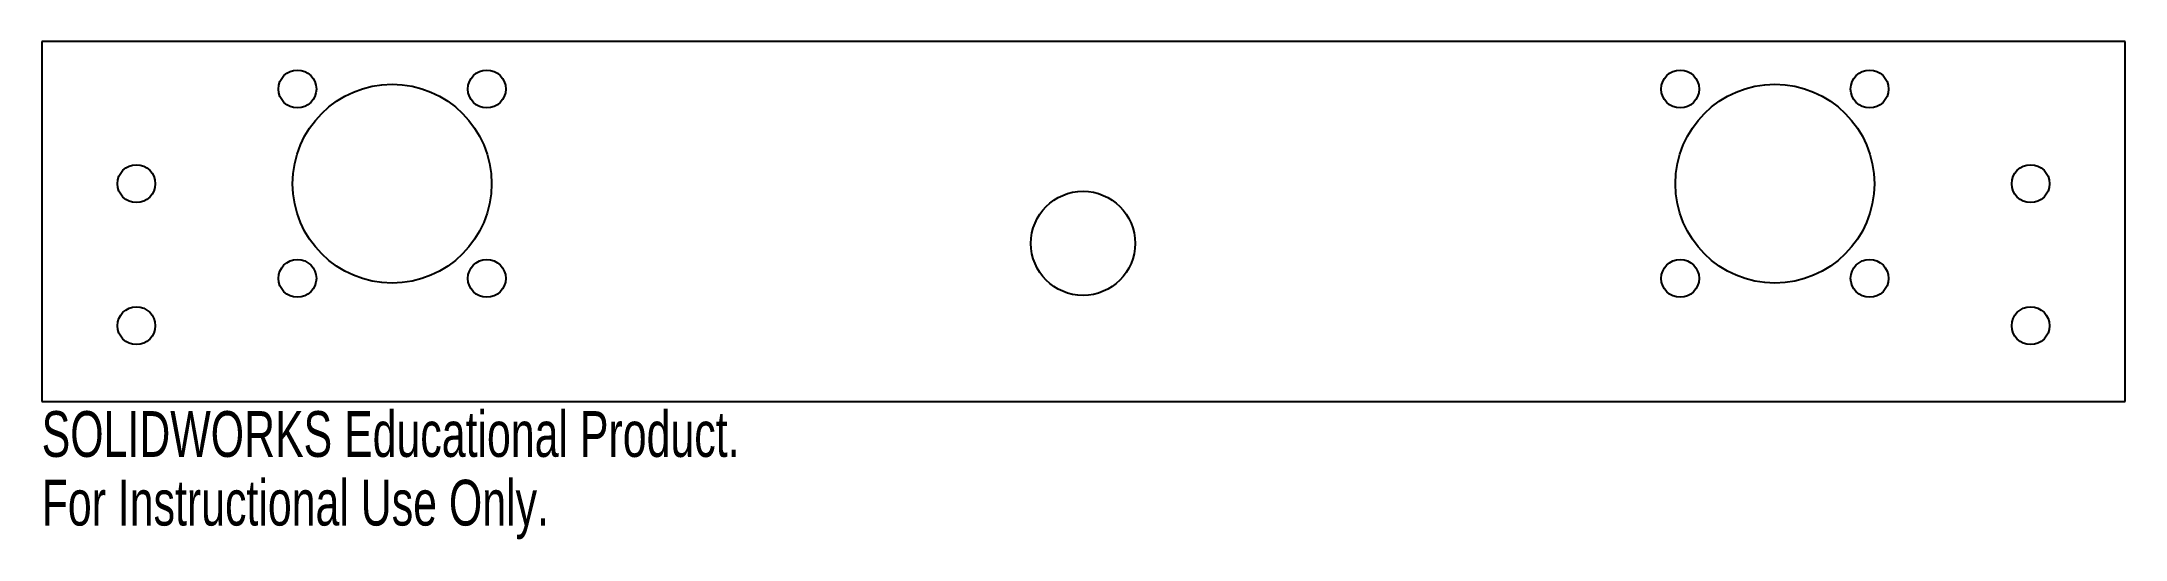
# Paper-space layout '_Top' of a CAD drawing. Header units: millimetres. Extents: x -110 to 110, y -23 to 30.
import ezdxf

# ---------------------------------------------------------------- set-up
doc = ezdxf.new("R2010")
doc.units = ezdxf.units.MM
doc.styles.add('SLDTEXTSTYLE0', font='TXT', dxfattribs={"width": 0.7})

psp = doc.layouts.new('_Top')

# ---------------------------------------------------------------- linework, layer by layer
at = {"color": 7, "linetype": 'Continuous', "lineweight": 25}
for p, q in [((-110, 30), (-110, -8)), ((110, 30), (-110, 30)), ((110, -8), (110, 30)), ((-110, -8), (110, -8))]:
    psp.add_line(p, q, dxfattribs=at)
for centre, radius in [((-83, 25), 2), ((-63, 25), 2), ((63, 25), 2), ((83, 25), 2), ((-73, 15), 10.5), ((73, 15), 10.5), ((-100, 15), 2), ((100, 15), 2), ((-0.05, 8.7), 5.5), ((-83, 5), 2), ((-63, 5), 2), ((63, 5), 2), ((83, 5), 2), ((-100, 0), 2), ((100, 0), 2)]:
    psp.add_circle(centre, radius, dxfattribs=at)

# ---------------------------------------------------------------- texts
at = {"color": 7, "linetype": 'Continuous', "char_height": 4.8336, "attachment_point": 1, "style": 'SLDTEXTSTYLE0'}
for s, insert in [('SOLIDWORKS Educational Product.', (-110, -9.02)), ('For Instructional Use Only.', (-110, -16.27))]:
    psp.add_mtext(s, dxfattribs=dict(at, insert=insert))

doc.saveas('drawing.dxf')
